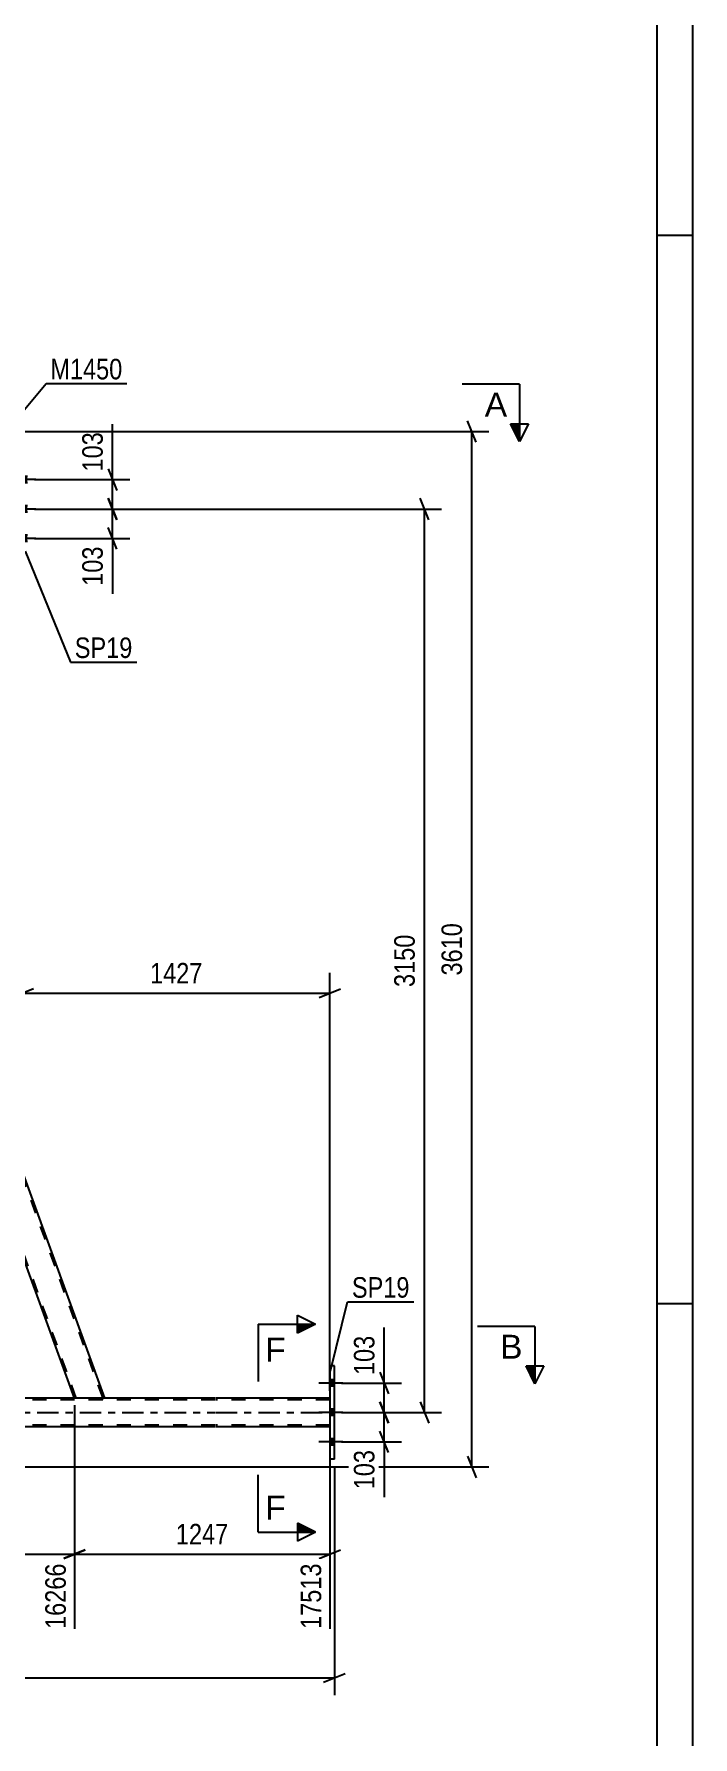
# Model space of a CAD drawing. Header units: millimetres. Extents: x -48 to 793, y -409 to 185.
# Drawn here: x 701.6 to 793.5, y -171.3 to 66.2 of the extents above; entities that cross this region are included whole.
import ezdxf

# ---------------------------------------------------------------- set-up
doc = ezdxf.new("R2010")
doc.units = ezdxf.units.MM
doc.linetypes.add('DXK_LINE_DOT2', pattern=[3.9198, 1.9599, -1.9599])
doc.linetypes.add('DXK_LINE_DOT3', pattern=[5.9187, 2.979, -0.9799, 0.9799, -0.9799])
doc.styles.add('Arial', font='ARIAL.TTF', dxfattribs={"height": 0.2})
doc.styles.add('Arial Narrow', font='ARIALN.TTF', dxfattribs={"height": 0.2})

# ---------------------------------------------------------------- blocks, each defined once
blk = doc.blocks.new('Unknown-122568784-1133 - 17325')
at = {"color": 5, "linetype": 'Continuous'}
for p, q in [((793.49, -408.87), (793.49, 185.13)), ((788.49, -403.87), (788.49, 180.13)), ((793.49, 38.13), (788.49, 38.13)), ((793.49, -110.87), (788.49, -110.87))]:
    blk.add_line(p, q, dxfattribs=at)
blk = doc.blocks.new('Part-122568784-5163 - 5055')
at = {"color": 7, "linetype": 'DXK_LINE_DOT2'}
for p, q in [((662.86, -2), (667.12, -2)), ((664.41, -6.25), (662.86, -2)), ((707.53, -124), (663.12, -2)), ((711.27, -124), (666.87, -2)), ((667.12, -2), (667.27, -2.4)), ((711.21, -124), (711.38, -124))]:
    blk.add_line(p, q, dxfattribs=at)
at = {"color": 2, "linetype": 'Continuous'}
for p, q in [((711.53, -124), (667.27, -2.4)), ((707.27, -124), (664.41, -6.25)), ((711.21, -124), (707.27, -124)), ((711.49, -124), (711.21, -124)), ((711.53, -124), (711.49, -124))]:
    blk.add_line(p, q, dxfattribs=at)
blk = doc.blocks.new('Part-122568784-5256 - 5055')
at = {"color": 7, "linetype": 'DXK_LINE_DOT2'}
for p, q in [((726.89, -124.24), (57.23, -124.24)), ((711.53, -124), (707.27, -124)), ((742.87, -124.24), (726.99, -124.24)), ((742.87, -124), (742.87, -128)), ((726.89, -127.76), (56.66, -127.76)), ((742.87, -127.76), (726.99, -127.76))]:
    blk.add_line(p, q, dxfattribs=at)
at = {"color": 2, "linetype": 'Continuous'}
for p, q in [((707.27, -124), (632.59, -124)), ((726.89, -124), (711.53, -124)), ((742.87, -124), (726.99, -124)), ((726.89, -128), (632.59, -128)), ((742.87, -128), (726.99, -128))]:
    blk.add_line(p, q, dxfattribs=at)
at = {"color": 7, "linetype": 'DXK_LINE_DOT3'}
for p, q in [((56.95, -126), (726.89, -126)), ((726.99, -126), (742.87, -126))]:
    blk.add_line(p, q, dxfattribs=at)
blk = doc.blocks.new('Part-122568784-5265 - 5055')
at = {"color": 2, "linetype": 'Continuous'}
for p, q in [((743.51, -119.5), (742.87, -119.5)), ((742.87, -119.5), (742.87, -132.5)), ((743.51, -132.5), (743.51, -119.5)), ((743.51, -132.5), (742.87, -132.5))]:
    blk.add_line(p, q, dxfattribs=at)
blk = doc.blocks.new('Bolt-122568784-5472 - 5055')
at = {"linetype": 'Continuous'}
for points in [[(700.07, 4.54), (700.07, 3.66), (700.71, 3.66), (700.71, 4.54)], [(700.07, 4.54), (700.07, 3.66), (700.71, 3.66), (700.71, 4.54)], [(700.07, 4.54), (700.07, 3.66), (700.71, 3.66), (700.71, 4.54)], [(700.07, 0.44), (700.07, -0.44), (700.71, -0.44), (700.71, 0.44)], [(700.07, 0.44), (700.07, -0.44), (700.71, -0.44), (700.71, 0.44)], [(700.07, -3.66), (700.07, -4.54), (700.71, -4.54), (700.71, -3.66)], [(700.07, -3.66), (700.07, -4.54), (700.71, -4.54), (700.71, -3.66)], [(700.07, -3.66), (700.07, -4.54), (700.71, -4.54), (700.71, -3.66)]]:
    blk.add_hatch(color=1, dxfattribs=at).paths.add_polyline_path(points)
at = {"color": 1, "linetype": 'Continuous'}
for p, q in [((701.87, 4.1), (698.55, 4.1)), ((701.87, 4.1), (698.55, 4.1)), ((701.87, 4.1), (698.55, 4.1)), ((700.71, 4.54), (700.07, 4.54)), ((700.71, 4.54), (700.07, 4.54)), ((700.71, 4.54), (700.07, 4.54)), ((700.71, 3.66), (700.07, 3.66)), ((700.71, 3.66), (700.07, 3.66)), ((700.71, 3.66), (700.07, 3.66)), ((700.71, 0.44), (700.07, 0.44)), ((700.71, 0.44), (700.07, 0.44)), ((701.87, 0), (698.55, 0)), ((701.87, 0), (698.55, 0)), ((700.71, -0.44), (700.07, -0.44)), ((700.71, -0.44), (700.07, -0.44)), ((701.87, -4.1), (698.55, -4.1)), ((701.87, -4.1), (698.55, -4.1)), ((701.87, -4.1), (698.55, -4.1)), ((700.71, -3.66), (700.07, -3.66)), ((700.71, -3.66), (700.07, -3.66)), ((700.71, -3.66), (700.07, -3.66)), ((700.71, -4.54), (700.07, -4.54)), ((700.71, -4.54), (700.07, -4.54)), ((700.71, -4.54), (700.07, -4.54))]:
    blk.add_line(p, q, dxfattribs=at)
blk = doc.blocks.new('Bolt-122568784-5471 - 5055')
at = {"linetype": 'Continuous'}
for points in [[(742.87, -121.46), (742.87, -122.34), (743.51, -122.34), (743.51, -121.46)], [(742.87, -121.46), (742.87, -122.34), (743.51, -122.34), (743.51, -121.46)], [(742.87, -121.46), (742.87, -122.34), (743.51, -122.34), (743.51, -121.46)], [(742.87, -125.56), (742.87, -126.44), (743.51, -126.44), (743.51, -125.56)], [(742.87, -125.56), (742.87, -126.44), (743.51, -126.44), (743.51, -125.56)], [(742.87, -129.66), (742.87, -130.54), (743.51, -130.54), (743.51, -129.66)], [(742.87, -129.66), (742.87, -130.54), (743.51, -130.54), (743.51, -129.66)], [(742.87, -129.66), (742.87, -130.54), (743.51, -130.54), (743.51, -129.66)]]:
    blk.add_hatch(color=1, dxfattribs=at).paths.add_polyline_path(points)
at = {"color": 1, "linetype": 'Continuous'}
for p, q in [((744.67, -121.9), (741.35, -121.9)), ((744.67, -121.9), (741.35, -121.9)), ((744.67, -121.9), (741.35, -121.9)), ((743.51, -121.46), (742.87, -121.46)), ((743.51, -121.46), (742.87, -121.46)), ((743.51, -121.46), (742.87, -121.46)), ((743.51, -122.34), (742.87, -122.34)), ((743.51, -122.34), (742.87, -122.34)), ((743.51, -122.34), (742.87, -122.34)), ((743.51, -125.56), (742.87, -125.56)), ((743.51, -125.56), (742.87, -125.56)), ((744.67, -126), (741.35, -126)), ((744.67, -126), (741.35, -126)), ((743.51, -126.44), (742.87, -126.44)), ((743.51, -126.44), (742.87, -126.44)), ((744.67, -130.1), (741.35, -130.1)), ((744.67, -130.1), (741.35, -130.1)), ((744.67, -130.1), (741.35, -130.1)), ((743.51, -129.66), (742.87, -129.66)), ((743.51, -129.66), (742.87, -129.66)), ((743.51, -129.66), (742.87, -129.66)), ((743.51, -130.54), (742.87, -130.54)), ((743.51, -130.54), (742.87, -130.54)), ((743.51, -130.54), (742.87, -130.54))]:
    blk.add_line(p, q, dxfattribs=at)
blk = doc.blocks.new('StraightDimension-122568784-6126 - 5055')
at = {"color": 7, "linetype": 'Continuous'}
for p, q in [((711.97, 5.6), (713.17, 2.6)), ((701.71, 4.1), (714.97, 4.1)), ((712.57, 0), (712.57, 4.1)), ((713.17, -1.5), (711.97, 1.5)), ((701.71, 0), (714.97, 0))]:
    blk.add_line(p, q, dxfattribs=at)
at = {"color": 0}
blk.add_wipeout([(711.82, 11.31), (707.62, 11.31), (707.62, 4.62), (711.82, 4.62)], dxfattribs=at)
at = {"color": 7, "linetype": 'Continuous'}
blk.add_line((712.57, 4.1), (712.57, 11.83), dxfattribs=at)
blk.add_line((712.57, 4.1), (712.57, 11.83), dxfattribs=at)
at = {"color": 3, "style": 'Arial Narrow'}
blk.add_text('103', height=2.863, rotation=90.0002, dxfattribs=at).set_placement((711.22, 5.23))
blk = doc.blocks.new('StraightDimension-122568784-6151 - 5055')
at = {"color": 7, "linetype": 'Continuous'}
for p, q in [((749.84, -120.4), (751.04, -123.4)), ((744.51, -121.9), (752.84, -121.9)), ((750.44, -126), (750.44, -121.9)), ((751.04, -127.5), (749.84, -124.5)), ((744.51, -126), (752.84, -126))]:
    blk.add_line(p, q, dxfattribs=at)
at = {"color": 0}
blk.add_wipeout([(749.69, -114.69), (745.49, -114.69), (745.49, -121.38), (749.69, -121.38)], dxfattribs=at)
at = {"color": 7, "linetype": 'Continuous'}
blk.add_line((750.44, -121.9), (750.44, -114.17), dxfattribs=at)
blk.add_line((750.44, -121.9), (750.44, -114.17), dxfattribs=at)
at = {"color": 3, "style": 'Arial Narrow'}
blk.add_text('103', height=2.863, rotation=90.0002, dxfattribs=at).set_placement((749.09, -120.78))
blk = doc.blocks.new('StraightDimension-122568784-5876 - 5055')
at = {"color": 7, "linetype": 'Continuous'}
for p, q in [((763.25, 9.3), (762.05, 12.3)), ((697.77, 10.8), (765.05, 10.8)), ((762.65, -133.6), (762.65, 10.8)), ((762.05, -132.1), (763.25, -135.1)), ((633.59, -133.6), (765.05, -133.6))]:
    blk.add_line(p, q, dxfattribs=at)
at = {"color": 0}
blk.add_wipeout([(761.9, -57.15), (757.7, -57.15), (757.7, -65.66), (761.9, -65.66)], dxfattribs=at)
at = {"color": 3, "style": 'Arial Narrow'}
blk.add_text('3610', height=2.863, rotation=90.0002, dxfattribs=at).set_placement((761.3, -65.06))
blk = doc.blocks.new('StraightDimension-122568784-6644 - 5055')
at = {"color": 7, "linetype": 'Continuous'}
for p, q in [((627.71, -125), (627.71, -156.19)), ((707.27, -125), (707.27, -156.19)), ((629.21, -145.15), (626.21, -146.35)), ((627.71, -145.75), (707.27, -145.75)), ((705.77, -146.35), (708.77, -145.15))]:
    blk.add_line(p, q, dxfattribs=at)
at = {"color": 0}
blk.add_wipeout([(671.75, -145), (671.75, -140.8), (663.23, -140.8), (663.23, -145)], dxfattribs=at)
at = {"color": 0, "linetype": 'Continuous'}
blk.add_wipeout([(706.67, -146.45), (702.47, -146.45), (702.47, -156.79), (706.67, -156.79)], dxfattribs=at)
at = {"color": 3, "style": 'Arial Narrow'}
blk.add_text('1989', height=2.863, dxfattribs=at).set_placement((663.83, -144.4))
at = {"color": 3, "linetype": 'Continuous', "style": 'Arial Narrow'}
blk.add_text('16266', height=2.863, rotation=90.0002, dxfattribs=at).set_placement((706.07, -156.19))
blk = doc.blocks.new('StraightDimension-122568784-6134 - 5055')
at = {"color": 7, "linetype": 'Continuous'}
for p, q in [((711.97, 1.5), (713.17, -1.5)), ((701.71, 0), (714.97, 0)), ((712.57, -4.1), (712.57, 0)), ((701.71, -4.1), (714.97, -4.1)), ((713.17, -5.6), (711.97, -2.6))]:
    blk.add_line(p, q, dxfattribs=at)
at = {"color": 0}
blk.add_wipeout([(711.82, -4.63), (707.62, -4.63), (707.62, -11.31), (711.82, -11.31)], dxfattribs=at)
at = {"color": 7, "linetype": 'Continuous'}
blk.add_line((712.57, -4.1), (712.57, -11.83), dxfattribs=at)
blk.add_line((712.57, -4.1), (712.57, -11.83), dxfattribs=at)
at = {"color": 3, "style": 'Arial Narrow'}
blk.add_text('103', height=2.863, rotation=90.0002, dxfattribs=at).set_placement((711.22, -10.71))
blk = doc.blocks.new('StraightDimension-122568784-6405 - 5055')
at = {"color": 7, "linetype": 'Continuous'}
for p, q in [((743.51, -133.5), (743.51, -165.41)), ((-0.64, -163.01), (743.51, -163.01)), ((742.01, -163.61), (745.01, -162.41))]:
    blk.add_line(p, q, dxfattribs=at)
blk = doc.blocks.new('StraightDimension-122568784-6143 - 5055')
at = {"color": 7, "linetype": 'Continuous'}
for p, q in [((749.84, -124.5), (751.04, -127.5)), ((744.51, -126), (752.84, -126)), ((750.44, -130.1), (750.44, -126)), ((744.51, -130.1), (752.84, -130.1)), ((751.04, -131.6), (749.84, -128.6))]:
    blk.add_line(p, q, dxfattribs=at)
at = {"color": 0}
blk.add_wipeout([(749.69, -130.63), (745.49, -130.63), (745.49, -137.31), (749.69, -137.31)], dxfattribs=at)
at = {"color": 7, "linetype": 'Continuous'}
blk.add_line((750.44, -130.1), (750.44, -137.83), dxfattribs=at)
blk.add_line((750.44, -130.1), (750.44, -137.83), dxfattribs=at)
at = {"color": 3, "style": 'Arial Narrow'}
blk.add_text('103', height=2.863, rotation=90.0002, dxfattribs=at).set_placement((749.09, -136.71))
blk = doc.blocks.new('StraightDimension-122568784-6394 - 5055')
at = {"color": 7, "linetype": 'Continuous'}
for p, q in [((700.07, -3), (700.07, -69.92)), ((742.87, -123), (742.87, -64.67)), ((701.57, -66.92), (698.57, -68.12)), ((700.07, -67.52), (742.87, -67.52)), ((741.37, -68.12), (744.37, -66.92))]:
    blk.add_line(p, q, dxfattribs=at)
at = {"color": 0}
blk.add_wipeout([(725.73, -66.77), (725.73, -62.57), (717.21, -62.57), (717.21, -66.77)], dxfattribs=at)
at = {"color": 3, "style": 'Arial Narrow'}
blk.add_text('1427', height=2.863, dxfattribs=at).set_placement((717.81, -66.17))
blk = doc.blocks.new('StraightDimension-122568784-6663 - 5055')
at = {"color": 7, "linetype": 'Continuous'}
for p, q in [((707.27, -125), (707.27, -156.19)), ((742.87, -129), (742.87, -156.19)), ((708.77, -145.15), (705.77, -146.35)), ((707.27, -145.75), (742.87, -145.75)), ((741.37, -146.35), (744.37, -145.15))]:
    blk.add_line(p, q, dxfattribs=at)
at = {"color": 0}
blk.add_wipeout([(729.32, -145), (729.32, -140.8), (720.81, -140.8), (720.81, -145)], dxfattribs=at)
at = {"color": 0, "linetype": 'Continuous'}
blk.add_wipeout([(742.27, -146.45), (738.07, -146.45), (738.07, -156.79), (742.27, -156.79)], dxfattribs=at)
at = {"color": 3, "style": 'Arial Narrow'}
blk.add_text('1247', height=2.863, dxfattribs=at).set_placement((721.41, -144.4))
at = {"color": 3, "linetype": 'Continuous', "style": 'Arial Narrow'}
blk.add_text('17513', height=2.863, rotation=90.0002, dxfattribs=at).set_placement((741.67, -156.19))
blk = doc.blocks.new('StraightDimension-122568784-6712 - 5055')
at = {"color": 7, "linetype": 'Continuous'}
for p, q in [((756.66, -1.5), (755.46, 1.5)), ((701.71, 0), (758.46, 0)), ((756.06, -126), (756.06, 0)), ((755.46, -124.5), (756.66, -127.5)), ((744.51, -126), (758.46, -126))]:
    blk.add_line(p, q, dxfattribs=at)
at = {"color": 0}
blk.add_wipeout([(755.31, -58.74), (751.11, -58.74), (751.11, -67.26), (755.31, -67.26)], dxfattribs=at)
at = {"color": 3, "style": 'Arial Narrow'}
blk.add_text('3150', height=2.863, rotation=90.0002, dxfattribs=at).set_placement((754.71, -66.66))
blk = doc.blocks.new('Mark-122568784-5261 - 5055')
at = {"color": 0}
blk.add_wipeout([(753.99, -109.99), (753.99, -106.99), (745.95, -106.99), (745.95, -109.99)], dxfattribs=at)
blk.add_wipeout([(753.99, -109.99), (753.99, -106.99), (745.95, -106.99), (745.95, -109.99)], dxfattribs=at)
at = {"color": 30, "linetype": 'Continuous'}
for p, q in [((742.98, -120.21), (745.35, -110.59)), ((745.35, -110.59), (754.59, -110.59))]:
    blk.add_line(p, q, dxfattribs=at)
at = {"color": 3, "style": 'Arial Narrow'}
blk.add_text('SP19', height=2.863, dxfattribs=at).set_placement((745.95, -109.99))
blk = doc.blocks.new('Mark-122568784-5299 - 5055')
at = {"color": 0}
blk.add_wipeout([(715.36, -20.78), (715.36, -17.78), (707.32, -17.78), (707.32, -20.78)], dxfattribs=at)
blk.add_wipeout([(715.36, -20.78), (715.36, -17.78), (707.32, -17.78), (707.32, -20.78)], dxfattribs=at)
at = {"color": 30, "linetype": 'Continuous'}
for p, q in [((700.38, -5.87), (706.72, -21.38)), ((706.72, -21.38), (715.96, -21.38))]:
    blk.add_line(p, q, dxfattribs=at)
at = {"color": 3, "style": 'Arial Narrow'}
blk.add_text('SP19', height=2.863, dxfattribs=at).set_placement((707.32, -20.78))
blk = doc.blocks.new('Mark-122568784-5450 - 5055')
at = {"color": 0}
blk.add_wipeout([(713.96, 18.08), (713.96, 21.08), (703.91, 21.08), (703.91, 18.08)], dxfattribs=at)
blk.add_wipeout([(713.96, 18.08), (713.96, 21.08), (703.91, 21.08), (703.91, 18.08)], dxfattribs=at)
at = {"color": 30, "linetype": 'Continuous'}
for p, q in [((696.03, 8.76), (703.31, 17.48)), ((703.31, 17.48), (714.56, 17.48))]:
    blk.add_line(p, q, dxfattribs=at)
at = {"color": 3, "style": 'Arial Narrow'}
blk.add_text('M1450', height=2.863, dxfattribs=at).set_placement((703.91, 18.08))
blk = doc.blocks.new('SectionMark-122568784-6748 - 5055')
at = {"color": 6, "linetype": 'Continuous'}
for p in [(771.47, -114), (772.72, -119.5)]:
    blk.add_line(p, (771.47, -122), dxfattribs=at)
at = {"color": 0, "linetype": 'Continuous'}
blk.add_wipeout([(769.72, -118.5), (769.72, -115), (766.61, -115), (766.61, -118.5)], dxfattribs=at)
at = {"linetype": 'Continuous'}
blk.add_hatch(color=6, dxfattribs=at).paths.add_polyline_path([(770.22, -119.5), (771.47, -119.5), (771.47, -122)])
at = {"color": 6, "linetype": 'Continuous'}
for p, q in [((771.47, -114), (763.47, -114)), ((770.22, -119.5), (772.72, -119.5)), ((771.47, -122), (770.22, -119.5))]:
    blk.add_line(p, q, dxfattribs=at)
at = {"color": 3, "linetype": 'Continuous', "style": 'Arial'}
blk.add_text('B', height=3.34, dxfattribs=at).set_placement((766.61, -118.5))
blk = doc.blocks.new('SectionMark-122568784-6754 - 5055')
at = {"color": 6, "linetype": 'Continuous'}
for p in [(769.33, 17.4), (770.58, 11.9)]:
    blk.add_line(p, (769.33, 9.4), dxfattribs=at)
at = {"color": 0, "linetype": 'Continuous'}
blk.add_wipeout([(767.58, 12.9), (767.58, 16.4), (764.47, 16.4), (764.47, 12.9)], dxfattribs=at)
at = {"linetype": 'Continuous'}
blk.add_hatch(color=6, dxfattribs=at).paths.add_polyline_path([(768.08, 11.9), (769.33, 11.9), (769.33, 9.4)])
at = {"color": 6, "linetype": 'Continuous'}
for p, q in [((769.33, 17.4), (761.33, 17.4)), ((768.08, 11.9), (770.58, 11.9)), ((769.33, 9.4), (768.08, 11.9))]:
    blk.add_line(p, q, dxfattribs=at)
at = {"color": 3, "linetype": 'Continuous', "style": 'Arial'}
blk.add_text('A', height=3.34, dxfattribs=at).set_placement((764.47, 12.9))
blk = doc.blocks.new('SectionMark-122568784-16671 - 5055')
at = {"linetype": 'Continuous'}
for points in [[(738.37, -114.92), (738.37, -113.67), (740.87, -113.67)], [(738.37, -142.7), (738.37, -141.45), (740.87, -142.7)]]:
    blk.add_hatch(color=6, dxfattribs=at).paths.add_polyline_path(points)
at = {"color": 6, "linetype": 'Continuous'}
for p, q in [((732.87, -113.67), (740.87, -113.67)), ((738.37, -114.92), (738.37, -112.42)), ((738.37, -112.42), (740.87, -113.67)), ((740.87, -113.67), (738.37, -114.92)), ((740.87, -142.7), (738.37, -141.45)), ((738.37, -141.45), (738.37, -143.95)), ((732.87, -142.7), (740.87, -142.7)), ((740.87, -142.7), (738.37, -143.95))]:
    blk.add_line(p, q, dxfattribs=at)
at = {"color": 0, "linetype": 'Continuous'}
for points in [[(736.72, -118.92), (736.72, -115.42), (733.87, -115.42), (733.87, -118.92)], [(736.72, -140.95), (736.72, -137.45), (733.87, -137.45), (733.87, -140.95)]]:
    blk.add_wipeout(points, dxfattribs=at)
at = {"color": 6, "linetype": 'Continuous'}
for p, q in [((732.87, -113.67), (732.87, -121.67)), ((732.87, -142.7), (732.87, -134.7))]:
    blk.add_line(p, q, dxfattribs=at)
at = {"color": 3, "linetype": 'Continuous', "style": 'Arial'}
for p in [(733.87, -118.92), (733.87, -140.95)]:
    blk.add_text('F', height=3.34, dxfattribs=at).set_placement(p)

msp = doc.modelspace()

# ---------------------------------------------------------------- block references
for name in ['Unknown-122568784-1133 - 17325', 'Bolt-122568784-5472 - 5055', 'Part-122568784-5163 - 5055', 'Part-122568784-5265 - 5055', 'Bolt-122568784-5471 - 5055', 'Part-122568784-5256 - 5055']:
    msp.add_blockref(name, (0, 0))

# ---------------------------------------------------------------- next in the draw order: block references
for name in ['StraightDimension-122568784-6126 - 5055', 'StraightDimension-122568784-6151 - 5055']:
    msp.add_blockref(name, (0, 0))

# ---------------------------------------------------------------- next in the draw order: block references
msp.add_blockref('StraightDimension-122568784-5876 - 5055', (0, 0))

# ---------------------------------------------------------------- next in the draw order: block references
for name in ['Mark-122568784-5450 - 5055', 'StraightDimension-122568784-6134 - 5055', 'StraightDimension-122568784-6644 - 5055']:
    msp.add_blockref(name, (0, 0))

# ---------------------------------------------------------------- next in the draw order: block references
for name in ['SectionMark-122568784-6754 - 5055', 'StraightDimension-122568784-6405 - 5055']:
    msp.add_blockref(name, (0, 0))

# ---------------------------------------------------------------- next in the draw order: block references
for name in ['StraightDimension-122568784-6394 - 5055', 'StraightDimension-122568784-6143 - 5055']:
    msp.add_blockref(name, (0, 0))

# ---------------------------------------------------------------- next in the draw order: block references
msp.add_blockref('StraightDimension-122568784-6663 - 5055', (0, 0))

# ---------------------------------------------------------------- next in the draw order: block references
msp.add_blockref('StraightDimension-122568784-6712 - 5055', (0, 0))

# ---------------------------------------------------------------- next in the draw order: block references
for name in ['Mark-122568784-5299 - 5055', 'Mark-122568784-5261 - 5055']:
    msp.add_blockref(name, (0, 0))

# ---------------------------------------------------------------- next in the draw order: block references
msp.add_blockref('SectionMark-122568784-6748 - 5055', (0, 0))

# ---------------------------------------------------------------- next in the draw order: block references
msp.add_blockref('SectionMark-122568784-16671 - 5055', (0, 0))

doc.saveas('drawing.dxf')
